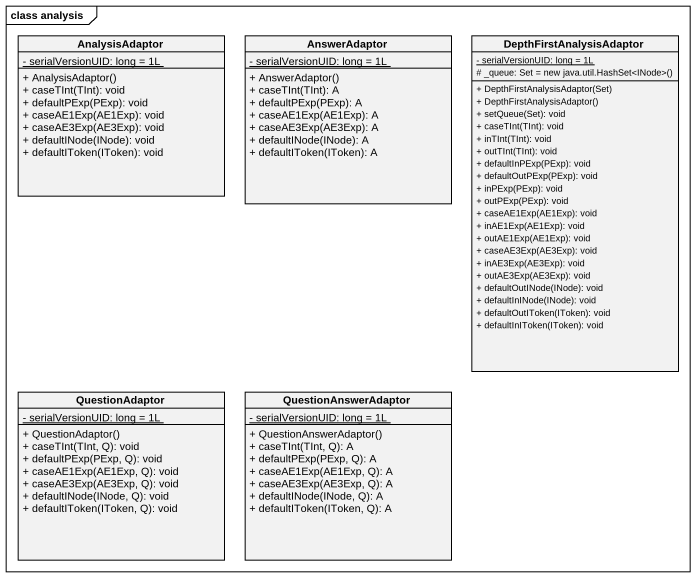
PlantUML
@startuml
mainframe class analysis
hide circle
hide empty members
skinparam classAttributeIconSize 0
class AnalysisAdaptor {
  {static} - serialVersionUID: long = 1L
  + AnalysisAdaptor()
  + caseTInt(TInt): void
  + defaultPExp(PExp): void
  + caseAE1Exp(AE1Exp): void
  + caseAE3Exp(AE3Exp): void
  + defaultINode(INode): void
  + defaultIToken(IToken): void
}
class AnswerAdaptor {
  {static} - serialVersionUID: long = 1L
  + AnswerAdaptor()
  + caseTInt(TInt): A
  + defaultPExp(PExp): A
  + caseAE1Exp(AE1Exp): A
  + caseAE3Exp(AE3Exp): A
  + defaultINode(INode): A
  + defaultIToken(IToken): A
}
class DepthFirstAnalysisAdaptor {
  {static} - serialVersionUID: long = 1L
  {field} # _queue: Set = new java.util.HashSet<INode>()
  + DepthFirstAnalysisAdaptor(Set)
  + DepthFirstAnalysisAdaptor()
  + setQueue(Set): void
  + caseTInt(TInt): void
  + inTInt(TInt): void
  + outTInt(TInt): void
  + defaultInPExp(PExp): void
  + defaultOutPExp(PExp): void
  + inPExp(PExp): void
  + outPExp(PExp): void
  + caseAE1Exp(AE1Exp): void
  + inAE1Exp(AE1Exp): void
  + outAE1Exp(AE1Exp): void
  + caseAE3Exp(AE3Exp): void
  + inAE3Exp(AE3Exp): void
  + outAE3Exp(AE3Exp): void
  + defaultOutINode(INode): void
  + defaultInINode(INode): void
  + defaultOutIToken(IToken): void
  + defaultInIToken(IToken): void
}
class QuestionAdaptor {
  {static} - serialVersionUID: long = 1L
  + QuestionAdaptor()
  + caseTInt(TInt, Q): void
  + defaultPExp(PExp, Q): void
  + caseAE1Exp(AE1Exp, Q): void
  + caseAE3Exp(AE3Exp, Q): void
  + defaultINode(INode, Q): void
  + defaultIToken(IToken, Q): void
}
class QuestionAnswerAdaptor {
  {static} - serialVersionUID: long = 1L
  + QuestionAnswerAdaptor()
  + caseTInt(TInt, Q): A
  + defaultPExp(PExp, Q): A
  + caseAE1Exp(AE1Exp, Q): A
  + caseAE3Exp(AE3Exp, Q): A
  + defaultINode(INode, Q): A
  + defaultIToken(IToken, Q): A
}
@enduml
